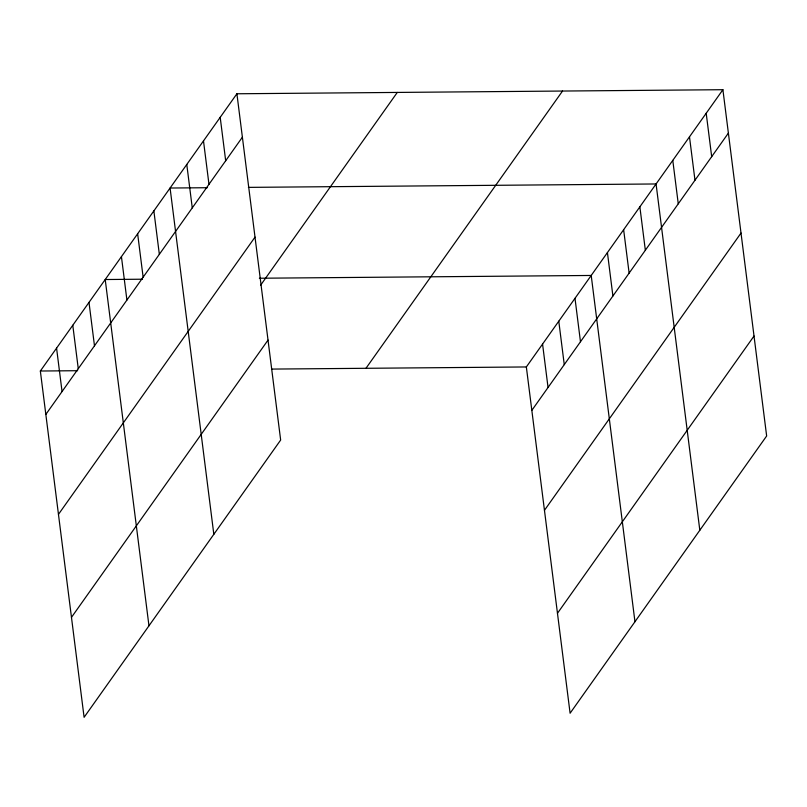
<?xml version="1.0" encoding="UTF-8"?>
<svg xmlns="http://www.w3.org/2000/svg" width="807" height="807" viewBox="0 0 807 807"><rect width="100%" height="100%" fill="white"/><g stroke="black" fill="none" stroke-linecap="round" stroke-linejoin="round"><path stroke-width="1.21" d="M236.905 93.773L280.654 440.047L84.099 717.302L40.35 371.018L236.905 93.773L722.901 89.698L766.65 435.982L570.095 713.227L526.346 366.953L722.901 89.698M45.838 414.425L242.393 137.18M58.457 514.372L255.012 237.127M260.661 285.143L397.286 92.432M71.47 617.355L268.025 340.1M365.964 368.295L562.529 91.04M531.833 410.36L728.388 133.105M544.463 510.306L741.018 233.052M557.466 613.28L754.02 336.035M207.379 187.718L170.075 188.031L213.825 534.315M248.405 187.375L656.071 183.966L699.82 530.239M142.506 279.212L105.213 279.525L148.962 625.808M259.38 278.233L591.208 275.459L634.958 621.733M40.35 371.018L77.643 370.706M272.08 369.081L526.346 366.953M706.196 113.262L711.683 156.669M689.491 136.827L694.978 180.233M672.786 160.401L678.263 203.808M639.86 206.834L645.348 250.241M623.64 229.713L629.127 273.119M607.429 252.581L612.906 295.987M574.998 298.328L580.475 341.734M558.777 321.206L564.264 364.613M542.566 344.075L548.044 387.481M220.2 117.338L225.678 160.744M203.495 140.902L208.973 184.309M186.78 164.467L192.268 207.873M153.865 210.909L159.342 254.316M137.644 233.778L143.132 277.184M121.433 256.656L126.911 300.063M89.002 302.403L94.48 345.81M72.781 325.271L78.269 368.678M56.571 348.15L62.048 391.556"/></g></svg>
